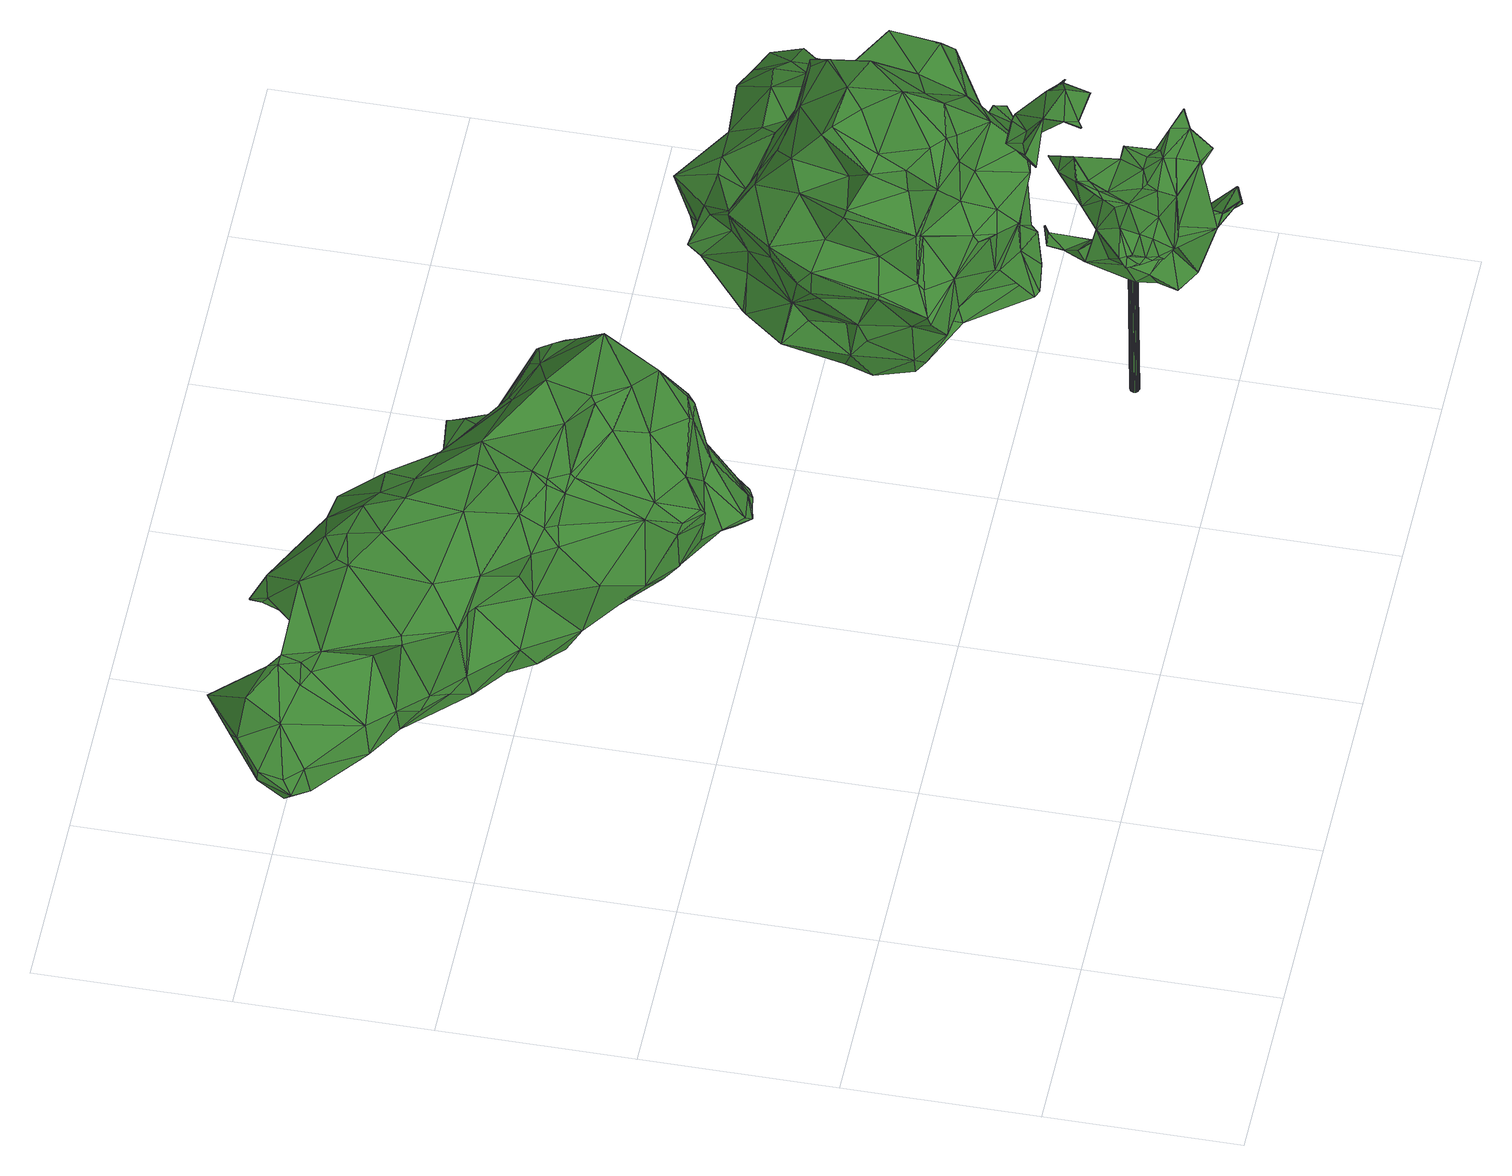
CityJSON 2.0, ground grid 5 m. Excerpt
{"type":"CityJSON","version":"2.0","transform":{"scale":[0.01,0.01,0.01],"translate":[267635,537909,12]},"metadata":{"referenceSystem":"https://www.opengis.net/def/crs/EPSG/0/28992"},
"CityObjects":{
"tree1":{"type":"SolitaryVegetationObject","attributes":{"gtid":467,"crown_width_m":10.01,"crown_median_z":16.3,"crown_r50_m":0.289,"crown_porosity":0.888,"trunk_H_m":3.22,"trunk_DBH_m":0.286,"trunk_radius_m":0.143,"trunk_base_height_m":13.08,"original_gtid":"469"},"geometry":[{"type":"Solid","lod":"3","boundaries":[[[[0,1,2]],[[3,4,5]],[[6,7,8]],[[9,10,11]],[[12,13,14]],[[15,16,17]],[[18,19,20]],[[21,22,23]],[[21,23,24]],[[25,16,26]],[[27,28,29]],[[30,31,32]],[[33,34,12]],[[35,19,36]],[[32,31,37]],[[38,39,14]],[[40,41,42]],[[43,44,45]],[[46,18,20]],[[47,48,49]],[[37,18,46]],[[50,11,10]],[[51,52,53]],[[54,55,56]],[[57,58,59]],[[60,61,52]],[[62,63,64]],[[65,66,45]],[[49,67,68]],[[69,70,9]],[[71,72,73]],[[47,42,48]],[[6,66,65]],[[74,75,76]],[[37,46,32]],[[77,78,55]],[[42,12,40]],[[15,17,79]],[[53,61,80]],[[53,80,81]],[[82,83,57]],[[20,84,85]],[[86,82,87]],[[77,55,88]],[[89,25,90]],[[59,58,91]],[[92,58,57]],[[20,85,46]],[[93,94,71]],[[21,79,95]],[[96,97,98]],[[20,35,84]],[[15,79,21]],[[83,99,57]],[[100,101,102]],[[63,103,104]],[[63,104,64]],[[105,106,81]],[[107,40,34]],[[108,99,41]],[[33,39,109]],[[21,24,15]],[[110,51,63]],[[14,68,38]],[[20,19,35]],[[108,9,111]],[[84,35,75]],[[87,59,91]],[[112,113,88]],[[77,88,113]],[[99,108,92]],[[109,114,115]],[[3,5,26]],[[5,90,26]],[[44,7,116]],[[94,117,21]],[[117,22,21]],[[118,22,119]],[[54,105,120]],[[121,28,81]],[[93,71,122]],[[121,29,28]],[[59,82,57]],[[122,123,124]],[[125,126,113]],[[112,5,4]],[[68,127,47]],[[128,95,129]],[[128,130,95]],[[131,29,121]],[[132,69,133]],[[14,33,12]],[[35,36,75]],[[117,134,135]],[[136,137,60]],[[28,138,88]],[[115,139,140]],[[134,117,93]],[[93,117,94]],[[117,141,22]],[[117,135,141]],[[141,119,22]],[[122,71,73]],[[142,63,51]],[[134,93,143]],[[95,72,94]],[[123,144,143]],[[145,146,147]],[[21,95,94]],[[40,12,34]],[[68,47,49]],[[9,70,10]],[[148,4,3]],[[56,55,78]],[[149,60,62]],[[149,62,145]],[[150,151,152]],[[153,7,6]],[[43,8,44]],[[154,155,156]],[[34,33,115]],[[34,115,157]],[[131,45,44]],[[158,159,157]],[[34,157,159]],[[160,78,139]],[[152,65,136]],[[140,161,157]],[[130,147,73]],[[162,116,102]],[[163,97,164]],[[131,61,137]],[[165,166,158]],[[157,165,158]],[[56,167,168]],[[88,138,112]],[[66,43,45]],[[75,74,155]],[[84,75,155]],[[169,170,30]],[[135,171,141]],[[172,76,173]],[[31,30,170]],[[174,91,58]],[[25,175,16]],[[1,74,76]],[[87,176,177]],[[170,178,179]],[[123,133,144]],[[160,139,114]],[[115,114,139]],[[153,180,116]],[[7,153,116]],[[162,44,116]],[[162,131,44]],[[169,181,38]],[[182,181,169]],[[110,63,62]],[[65,151,6]],[[152,151,65]],[[183,181,182]],[[15,24,16]],[[17,16,175]],[[184,38,181]],[[184,181,183]],[[100,116,180]],[[75,185,76]],[[38,170,169]],[[93,122,124]],[[93,124,143]],[[143,124,123]],[[54,168,186]],[[56,168,54]],[[5,112,90]],[[73,146,122]],[[132,70,69]],[[83,97,49]],[[134,143,144]],[[133,134,144]],[[166,187,171]],[[119,171,187]],[[50,10,188]],[[186,105,54]],[[186,189,105]],[[190,96,86]],[[86,96,98]],[[38,191,39]],[[160,114,192]],[[160,192,56]],[[10,70,188]],[[193,192,109]],[[126,140,78]],[[126,78,77]],[[1,76,172]],[[47,127,13]],[[74,183,155]],[[139,78,140]],[[18,37,194]],[[185,75,36]],[[195,147,130]],[[119,187,118]],[[196,193,191]],[[155,154,84]],[[49,97,163]],[[107,159,197]],[[92,57,99]],[[198,19,199]],[[135,200,197]],[[58,92,111]],[[11,111,9]],[[83,49,48]],[[83,48,99]],[[9,201,200]],[[197,200,201]],[[166,171,158]],[[186,177,189]],[[146,73,147]],[[87,91,176]],[[172,173,202]],[[172,202,1]],[[82,59,87]],[[0,193,196]],[[203,176,91]],[[203,91,174]],[[167,186,168]],[[121,80,131]],[[81,80,121]],[[56,78,160]],[[99,48,41]],[[42,41,48]],[[64,104,50]],[[9,108,201]],[[204,88,55]],[[161,126,125]],[[161,140,126]],[[167,56,192]],[[173,185,205]],[[14,127,68]],[[191,38,184]],[[4,113,112]],[[113,4,148]],[[162,27,131]],[[77,113,126]],[[131,80,61]],[[28,27,89]],[[138,28,89]],[[145,123,146]],[[123,122,146]],[[109,191,193]],[[167,1,206]],[[47,13,42]],[[1,202,206]],[[206,202,207]],[[84,154,85]],[[14,13,127]],[[19,185,36]],[[133,69,208]],[[162,101,27]],[[209,161,125]],[[198,205,185]],[[39,191,109]],[[18,199,19]],[[194,199,18]],[[152,210,150]],[[190,198,211]],[[83,98,97]],[[109,115,33]],[[204,55,120]],[[49,163,67]],[[212,67,163]],[[81,120,105]],[[37,31,194]],[[192,114,109]],[[89,27,25]],[[213,25,27]],[[150,17,175]],[[150,175,100]],[[140,157,115]],[[131,137,45]],[[76,185,173]],[[89,90,138]],[[214,209,113]],[[209,125,113]],[[179,31,170]],[[74,196,183]],[[1,196,74]],[[0,196,1]],[[100,175,213]],[[100,213,101]],[[25,213,175]],[[51,62,52]],[[60,52,62]],[[53,52,61]],[[176,215,189]],[[81,106,53]],[[116,100,102]],[[119,141,171]],[[158,171,197]],[[197,171,135]],[[202,190,86]],[[207,202,86]],[[202,173,190]],[[14,39,33]],[[179,198,199]],[[179,199,194]],[[196,184,183]],[[191,184,196]],[[67,211,68]],[[190,67,212]],[[211,67,190]],[[190,205,198]],[[174,215,176]],[[174,142,215]],[[195,210,147]],[[195,130,210]],[[212,96,190]],[[164,96,212]],[[190,173,205]],[[212,163,164]],[[108,111,92]],[[82,98,83]],[[82,86,98]],[[41,216,108]],[[46,85,156]],[[142,174,103]],[[174,111,103]],[[58,111,174]],[[198,185,19]],[[103,111,11]],[[133,123,132]],[[132,123,145]],[[130,72,95]],[[3,26,148]],[[213,27,101]],[[65,45,137]],[[62,188,132]],[[64,188,62]],[[120,55,54]],[[207,86,87]],[[145,62,132]],[[103,63,142]],[[157,161,165]],[[161,209,165]],[[165,209,166]],[[96,164,97]],[[206,207,87]],[[68,170,38]],[[118,23,22]],[[188,70,132]],[[118,148,23]],[[27,29,131]],[[138,90,112]],[[128,129,150]],[[50,188,64]],[[118,187,214]],[[23,26,24]],[[208,9,200]],[[208,69,9]],[[133,208,134]],[[200,134,208]],[[200,135,134]],[[81,28,204]],[[81,204,120]],[[204,28,88]],[[46,156,32]],[[154,156,85]],[[214,113,148]],[[23,148,26]],[[136,210,152]],[[25,26,90]],[[170,211,178]],[[189,215,142]],[[16,24,26]],[[61,60,137]],[[148,118,214]],[[214,187,209]],[[166,209,187]],[[17,150,129]],[[95,79,129]],[[79,17,129]],[[193,2,192]],[[0,2,193]],[[167,2,1]],[[65,137,136]],[[50,104,11]],[[103,11,104]],[[162,102,101]],[[40,216,41]],[[142,106,189]],[[189,106,105]],[[51,106,142]],[[51,53,106]],[[66,8,43]],[[6,8,66]],[[197,201,216]],[[108,216,201]],[[189,177,176]],[[210,136,147]],[[107,34,159]],[[87,177,206]],[[167,177,186]],[[206,177,167]],[[44,8,7]],[[203,174,176]],[[216,107,197]],[[216,40,107]],[[145,147,149]],[[197,159,158]],[[149,147,60]],[[136,60,147]],[[194,31,179]],[[71,94,72]],[[211,170,68]],[[30,182,169]],[[183,156,155]],[[182,156,183]],[[30,156,182]],[[32,156,30]],[[110,62,51]],[[151,180,6]],[[153,6,180]],[[100,180,150]],[[150,180,151]],[[179,178,198]],[[198,178,211]],[[130,73,72]],[[210,130,128]],[[192,2,167]],[[128,150,210]],[[12,42,13]],[[217,218,219]],[[217,219,220]],[[220,219,221]],[[220,221,222]],[[219,218,223]],[[219,223,221]],[[221,223,224]],[[221,224,222]],[[223,218,225]],[[223,225,224]],[[224,225,226]],[[224,226,222]],[[225,218,227]],[[225,227,226]],[[226,227,228]],[[226,228,222]],[[227,218,229]],[[227,229,228]],[[228,229,230]],[[228,230,222]],[[229,218,231]],[[229,231,230]],[[230,231,232]],[[230,232,222]],[[231,218,233]],[[231,233,232]],[[232,233,234]],[[232,234,222]],[[233,218,235]],[[233,235,234]],[[234,235,236]],[[234,236,222]],[[235,218,237]],[[235,237,236]],[[236,237,238]],[[236,238,222]],[[237,218,239]],[[237,239,238]],[[238,239,240]],[[238,240,222]],[[239,218,241]],[[239,241,240]],[[240,241,242]],[[240,242,222]],[[241,218,243]],[[241,243,242]],[[242,243,244]],[[242,244,222]],[[243,218,245]],[[243,245,244]],[[244,245,246]],[[244,246,222]],[[245,218,247]],[[245,247,246]],[[246,247,248]],[[246,248,222]],[[247,218,249]],[[247,249,248]],[[248,249,250]],[[248,250,222]],[[249,218,251]],[[249,251,250]],[[250,251,252]],[[250,252,222]],[[251,218,253]],[[251,253,252]],[[252,253,254]],[[252,254,222]],[[253,218,255]],[[253,255,254]],[[254,255,256]],[[254,256,222]],[[255,218,257]],[[255,257,256]],[[256,257,258]],[[256,258,222]],[[257,218,259]],[[257,259,258]],[[258,259,260]],[[258,260,222]],[[259,218,261]],[[259,261,260]],[[260,261,262]],[[260,262,222]],[[261,218,263]],[[261,263,262]],[[262,263,264]],[[262,264,222]],[[263,218,265]],[[263,265,264]],[[264,265,266]],[[264,266,222]],[[265,218,217]],[[265,217,266]],[[266,217,220]],[[266,220,222]]]]}]},
"tree2":{"type":"SolitaryVegetationObject","attributes":{"gtid":429,"crown_width_m":5.14,"crown_median_z":19.7,"crown_r50_m":0.262,"crown_porosity":0.939,"trunk_H_m":6.9,"trunk_DBH_m":0.234,"trunk_radius_m":0.117,"trunk_base_height_m":12.8,"original_gtid":"430"},"geometry":[{"type":"Solid","lod":"3","boundaries":[[[[267,268,269]],[[270,271,272]],[[273,271,270]],[[274,275,276]],[[277,278,279]],[[280,281,282]],[[283,284,285]],[[286,287,288]],[[277,289,290]],[[291,292,293]],[[294,295,296]],[[297,289,277]],[[283,298,299]],[[300,301,302]],[[303,284,304]],[[305,306,297]],[[307,308,309]],[[310,311,312]],[[310,313,311]],[[310,314,313]],[[315,316,317]],[[275,318,276]],[[319,268,320]],[[321,322,323]],[[324,299,309]],[[325,326,327]],[[327,326,328]],[[329,330,324]],[[331,332,333]],[[307,309,299]],[[307,299,298]],[[329,334,330]],[[335,292,310]],[[267,269,336]],[[269,268,337]],[[267,338,268]],[[305,297,339]],[[311,313,340]],[[341,272,271]],[[326,273,342]],[[284,343,344]],[[282,319,320]],[[345,346,347]],[[348,345,347]],[[337,349,269]],[[335,310,312]],[[350,303,351]],[[352,353,350]],[[354,355,332]],[[313,293,356]],[[328,326,342]],[[342,273,328]],[[357,358,359]],[[360,361,362]],[[276,318,363]],[[364,365,366]],[[333,358,367]],[[295,368,369]],[[346,299,324]],[[340,312,311]],[[355,370,332]],[[371,304,284]],[[297,279,339]],[[277,279,297]],[[372,360,373]],[[374,375,376]],[[377,376,375]],[[306,305,378]],[[379,352,294]],[[316,380,317]],[[358,381,363]],[[283,274,298]],[[284,303,343]],[[324,309,329]],[[283,382,371]],[[270,382,283]],[[383,384,385]],[[386,296,387]],[[314,293,313]],[[371,354,332]],[[316,388,389]],[[276,298,274]],[[346,390,299]],[[303,350,353]],[[285,284,315]],[[391,392,321]],[[393,394,395]],[[267,396,338]],[[339,397,305]],[[398,397,339]],[[335,356,399]],[[400,278,277]],[[306,401,402]],[[372,373,389]],[[403,404,405]],[[406,396,336]],[[297,407,289]],[[306,407,297]],[[321,392,408]],[[321,408,395]],[[409,301,365]],[[323,391,321]],[[269,349,410]],[[338,396,406]],[[293,292,399]],[[278,403,411]],[[303,379,316]],[[353,379,303]],[[318,275,383]],[[318,383,302]],[[286,288,404]],[[289,407,290]],[[382,354,371]],[[412,393,408]],[[395,408,393]],[[282,281,319]],[[379,413,316]],[[388,316,413]],[[268,319,337]],[[293,314,291]],[[306,378,401]],[[414,415,416]],[[377,417,376]],[[403,376,417]],[[392,391,418]],[[278,411,279]],[[339,279,411]],[[341,370,272]],[[287,419,420]],[[381,357,282]],[[381,282,320]],[[295,369,421]],[[295,421,296]],[[304,371,368]],[[405,404,288]],[[420,288,287]],[[288,398,405]],[[288,420,398]],[[334,308,422]],[[291,310,292]],[[283,423,274]],[[424,425,400]],[[373,380,389]],[[426,427,336]],[[371,284,283]],[[367,394,422]],[[393,359,428]],[[348,359,429]],[[348,429,345]],[[276,331,298]],[[329,309,334]],[[413,430,388]],[[290,400,277]],[[290,424,400]],[[267,336,396]],[[409,302,301]],[[315,317,362]],[[273,431,432]],[[416,369,371]],[[332,416,371]],[[381,358,357]],[[393,428,394]],[[422,394,428]],[[422,428,334]],[[334,309,308]],[[314,310,291]],[[283,328,270]],[[433,410,349]],[[414,416,332]],[[428,359,348]],[[296,430,294]],[[412,418,434]],[[412,434,435]],[[427,387,415]],[[432,431,436]],[[399,292,335]],[[323,418,391]],[[395,394,322]],[[379,353,352]],[[376,437,374]],[[425,374,437]],[[296,386,430]],[[386,388,430]],[[295,304,368]],[[368,371,369]],[[355,272,370]],[[381,438,363]],[[361,383,439]],[[316,315,343]],[[316,343,303]],[[362,274,315]],[[294,430,379]],[[385,384,440]],[[441,378,442]],[[416,415,296]],[[345,429,341]],[[441,442,377]],[[308,367,422]],[[393,412,359]],[[414,438,381]],[[363,438,443]],[[275,439,383]],[[414,443,438]],[[316,389,380]],[[386,426,389]],[[300,385,444]],[[365,301,366]],[[433,281,360]],[[372,433,360]],[[360,281,280]],[[349,281,433]],[[349,337,281]],[[270,272,382]],[[426,386,427]],[[427,386,387]],[[364,366,282]],[[364,282,394]],[[363,443,331]],[[361,439,362]],[[426,445,372]],[[268,338,406]],[[370,446,332]],[[425,424,407]],[[425,407,374]],[[378,441,401]],[[290,407,424]],[[374,407,306]],[[374,306,402]],[[398,420,397]],[[397,420,419]],[[397,419,305]],[[400,376,278]],[[403,278,376]],[[445,336,410]],[[364,394,367]],[[441,377,375]],[[357,359,412]],[[302,383,385]],[[302,385,300]],[[382,355,354]],[[357,412,435]],[[441,375,401]],[[321,395,322]],[[337,447,281]],[[319,281,447]],[[319,447,337]],[[283,285,423]],[[315,423,285]],[[315,274,423]],[[305,448,378]],[[381,449,450]],[[320,449,381]],[[406,451,268]],[[451,406,336]],[[336,427,451]],[[450,449,427]],[[268,451,320]],[[418,412,408]],[[312,340,356]],[[312,356,335]],[[417,442,378]],[[323,434,418]],[[428,348,334]],[[315,344,343]],[[330,347,324]],[[346,324,347]],[[333,367,308]],[[348,347,334]],[[334,347,330]],[[359,446,429]],[[341,429,446]],[[333,298,331]],[[370,341,446]],[[325,327,390]],[[452,325,390]],[[452,390,346]],[[452,346,325]],[[298,333,307]],[[308,307,333]],[[296,415,387]],[[331,443,332]],[[332,443,414]],[[302,409,318]],[[445,410,372]],[[318,409,363]],[[350,351,352]],[[294,352,351]],[[294,351,295]],[[313,356,340]],[[332,446,333]],[[270,328,273]],[[436,345,432]],[[341,432,345]],[[382,272,355]],[[271,273,432]],[[271,432,341]],[[453,431,273]],[[282,366,444]],[[436,431,453]],[[414,450,415]],[[427,415,450]],[[446,358,333]],[[446,359,358]],[[399,356,293]],[[386,389,388]],[[367,358,363]],[[331,276,363]],[[373,317,380]],[[377,442,417]],[[363,409,367]],[[381,450,414]],[[372,410,433]],[[389,426,372]],[[413,379,430]],[[448,419,287]],[[448,305,419]],[[434,323,322]],[[434,322,435]],[[394,435,322]],[[418,408,392]],[[402,375,374]],[[401,375,402]],[[280,440,360]],[[282,444,440]],[[282,440,280]],[[269,410,336]],[[315,284,344]],[[365,364,367]],[[367,409,365]],[[360,440,361]],[[385,440,444]],[[444,366,300]],[[300,366,301]],[[398,411,405]],[[405,411,403]],[[339,411,398]],[[378,448,417]],[[448,403,417]],[[304,351,303]],[[295,351,304]],[[445,426,336]],[[286,454,287]],[[404,454,286]],[[427,449,451]],[[451,449,320]],[[287,454,448]],[[448,454,403]],[[403,454,404]],[[437,376,455]],[[437,455,425]],[[400,425,455]],[[400,455,376]],[[296,421,416]],[[416,421,369]],[[299,390,283]],[[327,328,390]],[[328,283,390]],[[373,360,317]],[[317,360,362]],[[440,384,361]],[[361,384,383]],[[436,453,345]],[[346,453,325]],[[345,453,346]],[[357,435,456]],[[357,456,282]],[[435,394,456]],[[453,273,326]],[[326,325,453]],[[282,456,394]],[[274,439,275]],[[362,439,274]],[[457,458,459]],[[457,459,460]],[[460,459,461]],[[460,461,462]],[[459,458,463]],[[459,463,461]],[[461,463,464]],[[461,464,462]],[[463,458,465]],[[463,465,464]],[[464,465,466]],[[464,466,462]],[[465,458,467]],[[465,467,466]],[[466,467,468]],[[466,468,462]],[[467,458,469]],[[467,469,468]],[[468,469,470]],[[468,470,462]],[[469,458,471]],[[469,471,470]],[[470,471,472]],[[470,472,462]],[[471,458,473]],[[471,473,472]],[[472,473,474]],[[472,474,462]],[[473,458,475]],[[473,475,474]],[[474,475,476]],[[474,476,462]],[[475,458,477]],[[475,477,476]],[[476,477,478]],[[476,478,462]],[[477,458,479]],[[477,479,478]],[[478,479,480]],[[478,480,462]],[[479,458,481]],[[479,481,480]],[[480,481,482]],[[480,482,462]],[[481,458,483]],[[481,483,482]],[[482,483,484]],[[482,484,462]],[[483,458,485]],[[483,485,484]],[[484,485,486]],[[484,486,462]],[[485,458,487]],[[485,487,486]],[[486,487,488]],[[486,488,462]],[[487,458,489]],[[487,489,488]],[[488,489,490]],[[488,490,462]],[[489,458,491]],[[489,491,490]],[[490,491,492]],[[490,492,462]],[[491,458,493]],[[491,493,492]],[[492,493,494]],[[492,494,462]],[[493,458,495]],[[493,495,494]],[[494,495,496]],[[494,496,462]],[[495,458,497]],[[495,497,496]],[[496,497,498]],[[496,498,462]],[[497,458,499]],[[497,499,498]],[[498,499,500]],[[498,500,462]],[[499,458,501]],[[499,501,500]],[[500,501,502]],[[500,502,462]],[[501,458,503]],[[501,503,502]],[[502,503,504]],[[502,504,462]],[[503,458,505]],[[503,505,504]],[[504,505,506]],[[504,506,462]],[[505,458,457]],[[505,457,506]],[[506,457,460]],[[506,460,462]]]]}]},
"tree3":{"type":"SolitaryVegetationObject","attributes":{"gtid":426,"crown_width_m":8.15,"crown_median_z":16.95,"crown_r50_m":0.29,"crown_porosity":0.899,"trunk_H_m":3.95,"trunk_DBH_m":0.263,"trunk_radius_m":0.132,"trunk_base_height_m":13,"original_gtid":"427"},"geometry":[{"type":"Solid","lod":"3","boundaries":[[[[507,508,509]],[[510,511,512]],[[513,514,515]],[[516,517,518]],[[516,518,519]],[[520,521,522]],[[523,524,525]],[[526,527,528]],[[529,530,531]],[[532,530,529]],[[533,534,535]],[[536,537,538]],[[539,540,541]],[[507,509,542]],[[543,544,545]],[[543,546,544]],[[519,518,547]],[[548,517,549]],[[550,551,552]],[[553,554,527]],[[555,556,557]],[[558,559,560]],[[553,561,562]],[[563,564,535]],[[565,566,567]],[[568,569,570]],[[571,572,573]],[[574,575,576]],[[546,575,574]],[[574,576,577]],[[578,557,556]],[[543,545,575]],[[546,543,575]],[[579,580,581]],[[579,581,528]],[[573,525,571]],[[582,534,533]],[[583,584,585]],[[514,586,515]],[[568,570,577]],[[587,588,552]],[[550,589,551]],[[590,591,592]],[[529,569,593]],[[531,530,594]],[[525,595,523]],[[556,555,596]],[[597,509,598]],[[599,509,597]],[[570,569,529]],[[600,601,602]],[[603,604,605]],[[606,607,608]],[[609,610,611]],[[609,611,612]],[[510,613,511]],[[510,519,613]],[[613,519,547]],[[614,615,616]],[[513,617,618]],[[619,571,620]],[[601,621,622]],[[553,623,624]],[[589,625,551]],[[621,516,622]],[[626,627,517]],[[628,629,585]],[[628,619,629]],[[630,631,632]],[[515,530,513]],[[613,540,567]],[[546,633,634]],[[575,635,576]],[[565,567,539]],[[608,542,606]],[[564,636,637]],[[638,639,596]],[[608,640,542]],[[620,611,610]],[[641,642,630]],[[515,643,530]],[[640,644,533]],[[592,645,537]],[[646,584,583]],[[563,645,592]],[[647,648,578]],[[649,650,651]],[[535,534,563]],[[645,563,534]],[[652,577,570]],[[643,594,530]],[[512,653,510]],[[519,510,622]],[[579,654,580]],[[537,590,592]],[[655,584,656]],[[553,527,526]],[[657,638,658]],[[657,658,612]],[[651,598,649]],[[599,597,659]],[[651,595,598]],[[660,661,662]],[[546,663,633]],[[574,663,546]],[[597,598,572]],[[573,572,598]],[[649,598,509]],[[635,569,568]],[[564,563,636]],[[550,626,589]],[[635,568,576]],[[596,664,665]],[[666,665,664]],[[567,540,539]],[[577,576,568]],[[625,558,632]],[[555,664,596]],[[511,667,512]],[[582,607,668]],[[602,601,653]],[[669,670,671]],[[668,671,670]],[[672,665,666]],[[673,605,674]],[[660,515,675]],[[635,593,569]],[[660,643,515]],[[676,643,660]],[[613,567,566]],[[676,594,643]],[[570,677,652]],[[622,510,653]],[[622,653,601]],[[515,678,675]],[[679,671,680]],[[514,616,681]],[[563,592,682]],[[547,518,627]],[[641,632,560]],[[626,517,589]],[[683,657,684]],[[619,685,629]],[[686,687,688]],[[686,688,521]],[[689,690,691]],[[649,509,508]],[[527,554,579]],[[692,693,614]],[[694,542,695]],[[694,695,599]],[[683,684,620]],[[688,696,521]],[[697,557,698]],[[676,662,594]],[[677,591,590]],[[699,591,677]],[[532,513,530]],[[681,616,615]],[[525,573,595]],[[700,679,604]],[[563,682,636]],[[666,664,697]],[[630,701,631]],[[625,702,558]],[[584,700,628]],[[703,704,705]],[[590,537,536]],[[604,680,605]],[[687,706,707]],[[687,707,617]],[[688,687,617]],[[708,709,528]],[[710,539,541]],[[711,528,712]],[[646,583,713]],[[714,623,544]],[[577,656,715]],[[536,538,716]],[[574,577,715]],[[717,718,719]],[[693,692,720]],[[693,720,552]],[[513,618,514]],[[616,514,618]],[[690,721,681]],[[652,716,722]],[[713,574,715]],[[590,536,716]],[[681,721,678]],[[675,678,721]],[[614,616,723]],[[724,516,621]],[[723,616,707]],[[723,707,725]],[[545,562,705]],[[545,705,575]],[[620,571,683]],[[515,726,678]],[[555,697,664]],[[711,706,708]],[[700,604,628]],[[686,727,687]],[[709,727,686]],[[728,607,729]],[[728,729,659]],[[730,566,565]],[[511,566,667]],[[690,689,721]],[[535,731,533]],[[560,719,650]],[[559,719,560]],[[675,661,660]],[[555,557,697]],[[520,561,526]],[[642,641,732]],[[607,582,608]],[[733,731,535]],[[734,639,638]],[[600,602,639]],[[735,639,602]],[[575,705,704]],[[654,647,580]],[[549,517,724]],[[544,623,545]],[[640,736,542]],[[584,628,585]],[[711,708,528]],[[615,690,681]],[[691,690,615]],[[539,737,738]],[[507,542,736]],[[520,526,709]],[[533,644,582]],[[596,639,556]],[[739,740,531]],[[735,556,639]],[[715,656,713]],[[652,677,716]],[[590,716,677]],[[625,632,631]],[[630,632,641]],[[705,562,561]],[[706,725,707]],[[624,623,714]],[[570,741,677]],[[734,742,524]],[[713,583,633]],[[560,732,641]],[[634,633,583]],[[667,730,512]],[[738,712,565]],[[617,707,616]],[[617,616,618]],[[743,691,552]],[[692,744,710]],[[674,728,659]],[[596,665,638]],[[619,673,571]],[[572,571,673]],[[635,575,745]],[[575,704,745]],[[674,680,728]],[[735,746,747]],[[602,746,735]],[[733,748,631]],[[528,527,579]],[[564,637,535]],[[647,578,749]],[[542,694,606]],[[541,540,627]],[[547,627,540]],[[577,652,656]],[[646,713,584]],[[706,711,725]],[[694,729,606]],[[582,644,608]],[[669,679,750]],[[750,716,669]],[[710,737,539]],[[666,698,672]],[[697,698,666]],[[720,550,552]],[[517,627,518]],[[733,631,731]],[[748,587,631]],[[733,587,748]],[[593,522,521]],[[642,732,507]],[[650,732,560]],[[640,701,736]],[[705,561,520]],[[526,561,553]],[[593,751,529]],[[706,727,708]],[[625,548,702]],[[523,718,752]],[[650,508,732]],[[681,678,753]],[[730,667,566]],[[689,636,721]],[[732,508,507]],[[701,533,731]],[[689,743,636]],[[560,632,558]],[[713,656,584]],[[720,541,626]],[[550,720,626]],[[720,710,541]],[[720,692,710]],[[627,626,541]],[[650,595,651]],[[598,595,573]],[[640,533,701]],[[659,694,599]],[[639,734,752]],[[639,752,600]],[[701,731,631]],[[611,620,684]],[[611,684,612]],[[523,752,734]],[[523,734,524]],[[636,661,675]],[[682,662,661]],[[682,661,636]],[[600,718,559]],[[517,516,724]],[[610,685,620]],[[620,685,619]],[[601,600,621]],[[559,621,600]],[[700,655,679]],[[604,679,680]],[[750,655,716]],[[716,655,722]],[[722,656,652]],[[655,656,722]],[[700,584,655]],[[679,655,750]],[[687,727,706]],[[708,727,709]],[[521,709,686]],[[520,709,521]],[[600,752,718]],[[674,754,673]],[[648,647,654]],[[579,648,654]],[[640,608,644]],[[513,532,696]],[[743,637,636]],[[538,537,670]],[[614,744,692]],[[723,744,614]],[[738,711,712]],[[737,725,738]],[[738,725,711]],[[645,670,537]],[[717,559,718]],[[589,548,625]],[[517,548,589]],[[719,718,755]],[[755,718,523]],[[660,662,676]],[[511,613,566]],[[736,642,507]],[[532,751,696]],[[593,745,522]],[[578,556,749]],[[529,531,740]],[[529,740,756]],[[525,683,571]],[[524,742,683]],[[657,683,742]],[[757,562,623]],[[757,623,553]],[[630,642,701]],[[736,701,642]],[[657,612,684]],[[730,747,746]],[[758,665,672]],[[649,508,650]],[[672,624,758]],[[673,619,603]],[[634,610,759]],[[544,634,759]],[[544,546,634]],[[629,685,634]],[[610,634,685]],[[681,586,514]],[[509,695,542]],[[609,759,610]],[[714,544,759]],[[714,759,609]],[[535,637,733]],[[668,645,534]],[[668,534,582]],[[675,721,636]],[[529,741,570]],[[756,741,529]],[[617,513,696]],[[617,696,688]],[[631,587,625]],[[737,710,744]],[[586,681,753]],[[551,625,587]],[[551,587,552]],[[733,588,587]],[[637,588,733]],[[552,588,743]],[[680,607,728]],[[730,746,512]],[[694,659,729]],[[524,683,525]],[[760,705,520]],[[565,712,581]],[[528,581,712]],[[638,742,734]],[[657,742,638]],[[724,559,549]],[[717,719,559]],[[699,677,756]],[[724,621,559]],[[552,691,693]],[[693,691,615]],[[693,615,614]],[[743,689,691]],[[549,559,702]],[[558,702,559]],[[548,549,702]],[[607,671,668]],[[665,658,638]],[[669,671,679]],[[528,709,526]],[[648,579,554]],[[539,738,565]],[[624,554,553]],[[648,554,624]],[[698,648,624]],[[698,624,672]],[[673,603,605]],[[603,628,604]],[[635,745,593]],[[603,619,628]],[[520,522,704]],[[703,520,704]],[[747,761,735]],[[580,762,581]],[[581,762,565]],[[565,762,730]],[[606,729,607]],[[580,761,763]],[[747,763,761]],[[682,592,591]],[[682,591,662]],[[662,591,531]],[[662,531,594]],[[674,605,680]],[[595,764,523]],[[713,633,765]],[[713,765,574]],[[574,765,663]],[[633,663,765]],[[583,585,634]],[[634,585,629]],[[761,580,749]],[[580,647,749]],[[757,553,562]],[[545,623,562]],[[704,522,745]],[[760,520,703]],[[760,703,705]],[[680,671,607]],[[509,599,695]],[[758,766,665]],[[557,578,698]],[[648,698,578]],[[755,523,764]],[[755,764,719]],[[696,751,521]],[[756,739,699]],[[591,699,739]],[[591,739,531]],[[572,754,597]],[[659,597,754]],[[659,754,674]],[[572,673,754]],[[613,547,540]],[[739,756,740]],[[678,726,753]],[[716,670,669]],[[716,538,670]],[[668,670,645]],[[653,512,746]],[[653,746,602]],[[762,580,763]],[[762,763,730]],[[730,763,747]],[[677,741,756]],[[586,753,726]],[[515,586,726]],[[735,749,556]],[[761,749,735]],[[766,609,767]],[[612,767,609]],[[758,624,766]],[[624,714,766]],[[766,714,609]],[[766,767,665]],[[665,767,658]],[[612,658,767]],[[719,764,650]],[[595,650,764]],[[622,516,519]],[[725,744,723]],[[737,744,725]],[[521,751,593]],[[529,751,532]],[[637,743,588]],[[768,769,770]],[[768,770,771]],[[771,770,772]],[[771,772,773]],[[770,769,774]],[[770,774,772]],[[772,774,775]],[[772,775,773]],[[774,769,776]],[[774,776,775]],[[775,776,777]],[[775,777,773]],[[776,769,778]],[[776,778,777]],[[777,778,779]],[[777,779,773]],[[778,769,780]],[[778,780,779]],[[779,780,781]],[[779,781,773]],[[780,769,782]],[[780,782,781]],[[781,782,783]],[[781,783,773]],[[782,769,784]],[[782,784,783]],[[783,784,785]],[[783,785,773]],[[784,769,786]],[[784,786,785]],[[785,786,787]],[[785,787,773]],[[786,769,788]],[[786,788,787]],[[787,788,789]],[[787,789,773]],[[788,769,790]],[[788,790,789]],[[789,790,791]],[[789,791,773]],[[790,769,792]],[[790,792,791]],[[791,792,793]],[[791,793,773]],[[792,769,794]],[[792,794,793]],[[793,794,795]],[[793,795,773]],[[794,769,796]],[[794,796,795]],[[795,796,797]],[[795,797,773]],[[796,769,798]],[[796,798,797]],[[797,798,799]],[[797,799,773]],[[798,769,800]],[[798,800,799]],[[799,800,801]],[[799,801,773]],[[800,769,802]],[[800,802,801]],[[801,802,803]],[[801,803,773]],[[802,769,804]],[[802,804,803]],[[803,804,805]],[[803,805,773]],[[804,769,806]],[[804,806,805]],[[805,806,807]],[[805,807,773]],[[806,769,808]],[[806,808,807]],[[807,808,809]],[[807,809,773]],[[808,769,810]],[[808,810,809]],[[809,810,811]],[[809,811,773]],[[810,769,812]],[[810,812,811]],[[811,812,813]],[[811,813,773]],[[812,769,814]],[[812,814,813]],[[813,814,815]],[[813,815,773]],[[814,769,816]],[[814,816,815]],[[815,816,817]],[[815,817,773]],[[816,769,768]],[[816,768,817]],[[817,768,771]],[[817,771,773]]]]}]}
},
"vertices":[
[377,1708,256],[353,1754,206],[437,1646,266],[910,1119,531],[865,1155,523],[919,1109,513],[1311,1104,223],[1288,1074,216],[1310,1104,220],[967,1766,549],[1162,1796,447],[980,1774,453],[572,1841,656],[577,1927,630],[492,1908,609],[1218,1211,594],[1170,1188,567],[1232,1197,556],[172,2137,298],[188,2099,222],[80,2053,250],[1221,1283,668],[1062,1319,771],[1041,1271,636],[1152,1195,590],[1126,1154,402],[990,1171,554],[1057,1095,312],[875,1205,307],[1044,1285,290],[234,2031,504],[235,2057,491],[154,2095,456],[483,1698,596],[666,1658,671],[76,1985,203],[179,2000,212],[236,2206,357],[312,1940,486],[378,1755,510],[668,1802,687],[704,1871,654],[650,1902,658],[1305,1172,205],[1257,1131,199],[1279,1208,195],[129,2111,336],[580,1982,608],[682,1998,561],[540,2119,481],[1161,1797,443],[1044,1534,341],[1090,1475,297],[1012,1408,224],[617,1466,222],[726,1376,242],[580,1501,302],[769,1974,460],[812,1928,446],[726,1929,380],[1203,1461,338],[1143,1396,221],[1185,1669,347],[1019,1714,355],[1170,1790,436],[1341,1212,221],[1340,1203,211],[491,2107,456],[476,2026,545],[1101,1694,505],[1156,1749,469],[1314,1432,613],[1305,1377,570],[1316,1412,582],[250,1809,215],[120,1928,195],[252,1811,212],[730,1333,407],[667,1485,404],[1230,1213,589],[989,1378,211],[882,1399,198],[681,1955,378],[672,2025,475],[65,1966,227],[81,2052,278],[562,1929,371],[639,1850,303],[796,1232,358],[959,1129,370],[926,1113,471],[725,1896,372],[817,1935,459],[1301,1498,653],[1236,1313,670],[1245,1251,589],[515,2115,427],[534,2115,450],[604,2029,448],[775,1990,543],[1208,1061,288],[1117,1031,301],[1175,1044,273],[972,1740,357],[1015,1726,366],[740,1510,199],[903,1467,255],[811,1652,689],[824,1880,599],[441,1628,489],[1041,1659,390],[935,1781,430],[851,1166,493],[851,1245,532],[505,1615,488],[557,1595,569],[1263,1059,220],[1183,1411,811],[980,1350,693],[1006,1398,752],[710,1414,186],[950,1364,212],[1316,1534,610],[1307,1602,588],[1308,1530,635],[770,1444,556],[729,1434,525],[511,1940,605],[1263,1289,528],[1252,1235,539],[1303,1364,543],[1119,1211,174],[1191,1685,464],[1227,1604,621],[1191,1571,665],[1036,1525,778],[1331,1324,315],[1224,1315,249],[882,1166,351],[663,1520,471],[667,1490,552],[1018,1410,762],[889,1651,240],[1286,1557,640],[1280,1590,623],[1283,1552,478],[1290,1543,489],[1277,1403,399],[879,1227,569],[1240,1511,441],[1266,1198,418],[1321,1201,333],[1325,1223,345],[1288,1072,219],[82,1989,261],[113,1943,276],[157,2011,377],[691,1525,663],[806,1515,697],[788,1593,693],[591,1614,418],[720,1469,595],[1129,1077,254],[512,2157,420],[510,2154,418],[780,1475,682],[793,1475,690],[492,1601,216],[571,1534,223],[256,1978,498],[265,2029,505],[975,1468,698],[311,1809,214],[362,1918,239],[879,1780,402],[1175,1145,426],[715,1767,222],[654,1712,233],[284,1963,440],[225,2021,388],[1290,1103,252],[282,1959,441],[237,1977,438],[258,1821,303],[380,1826,425],[197,1976,219],[587,1548,213],[855,1430,654],[1172,1789,439],[746,1548,214],[481,1954,374],[369,1752,488],[472,1612,298],[398,1688,291],[238,2203,354],[1275,1344,450],[323,1756,300],[871,1653,705],[290,1972,291],[200,2124,309],[1062,1615,661],[904,1766,606],[432,1816,234],[700,1823,384],[753,1373,239],[330,1941,271],[494,1726,221],[488,1775,274],[1083,1627,644],[810,1434,630],[1312,1302,385],[337,1939,447],[492,2119,436],[1102,1046,318],[859,1419,637],[822,1656,273],[784,1801,634],[789,1595,107],[775,1595,108],[789,1599,107],[805,1606,429],[804,1610,429],[791,1606,430],[787,1603,107],[803,1614,429],[785,1605,107],[801,1616,429],[782,1608,107],[798,1619,429],[778,1609,107],[794,1620,429],[774,1609,107],[790,1620,429],[771,1609,108],[787,1620,429],[767,1607,108],[783,1618,430],[765,1605,108],[780,1616,430],[762,1602,108],[778,1613,430],[761,1598,108],[777,1609,430],[761,1595,109],[777,1606,430],[761,1591,109],[777,1602,431],[763,1588,109],[779,1598,431],[765,1585,109],[781,1596,431],[768,1582,109],[784,1593,430],[772,1581,109],[788,1592,430],[776,1581,108],[791,1592,430],[779,1581,108],[795,1592,430],[783,1583,108],[798,1594,430],[785,1585,108],[801,1596,430],[788,1588,108],[803,1599,429],[789,1592,107],[805,1603,429],
[1875,417,919],[1849,419,892],[1853,380,944],[2018,47,645],[2032,81,626],[2019,138,669],[2111,28,647],[1796,122,734],[1755,152,744],[1767,141,725],[2151,510,832],[2121,529,820],[2121,530,822],[1788,268,860],[1800,299,868],[1800,316,760],[1981,52,629],[2001,98,833],[1872,126,735],[1952,495,784],[1962,524,810],[2008,570,792],[2185,476,846],[2203,472,838],[2209,648,705],[2173,585,686],[2233,622,683],[2018,176,918],[2055,125,846],[1980,203,877],[2121,501,877],[1825,123,719],[1924,88,525],[1708,225,738],[1709,224,737],[1727,194,736],[2026,128,920],[2051,76,834],[2026,491,882],[2108,452,906],[1906,150,614],[1830,189,594],[1869,127,511],[2199,659,688],[2265,677,602],[2264,677,600],[2260,640,642],[2209,650,704],[1878,132,833],[1944,178,890],[1853,174,869],[1745,165,739],[1826,357,806],[1828,356,806],[1844,446,630],[1835,401,631],[1843,447,631],[1926,89,524],[2063,51,594],[2082,9,619],[2018,46,643],[2062,10,651],[1870,128,509],[1891,149,515],[1826,152,733],[1882,140,743],[1882,171,611],[1867,176,529],[2173,626,624],[1901,392,898],[1810,368,909],[1898,454,889],[2082,571,823],[2265,675,600],[2020,140,668],[2110,26,647],[1966,151,871],[1896,135,812],[1981,152,592],[1965,109,544],[1946,136,550],[1949,153,584],[1811,366,910],[2051,147,957],[2028,130,920],[2052,148,957],[2051,148,958],[1954,101,644],[1995,111,652],[2175,625,625],[1825,330,686],[1886,252,654],[1888,253,654],[1796,234,871],[1807,209,757],[1851,171,780],[1795,215,741],[1797,284,666],[1739,229,744],[1728,243,747],[1802,247,646],[2069,109,828],[1995,111,791],[1950,115,640],[1994,109,790],[1831,293,864],[1859,213,865],[2118,392,896],[2034,405,879],[2065,469,855],[2020,396,871],[2024,440,883],[2016,175,920],[1871,204,869],[1821,288,757],[2001,84,646],[1745,183,746],[1748,216,744],[1739,229,746],[1983,283,872],[1984,283,870],[1955,220,874],[1914,222,870],[1982,52,627],[1896,463,643],[1897,461,643],[1869,342,645],[1799,343,641],[1837,401,631],[1900,453,890],[2028,532,826],[2064,576,817],[2174,583,685],[2150,508,831],[2033,405,881],[2117,393,897],[2039,513,804],[1954,494,783],[2024,550,797],[1900,452,888],[2185,474,846],[1871,447,647],[1748,216,742],[1835,341,890],[2081,570,821],[1870,342,647],[1971,190,886],[1850,228,781],[1940,218,854],[1924,156,820],[2025,440,881],[1871,448,649],[1995,535,817],[2006,579,795],[1968,152,870],[1816,221,577],[1848,123,722],[2203,470,837],[2184,474,844],[1949,284,860],[1949,285,858],[1855,240,606],[1909,156,609],[1979,204,879],[2093,94,586],[2092,95,587],[1815,314,881],[1836,401,633],[1811,364,664],[2092,96,585],[2108,452,904],[1809,209,755],[1802,176,752],[1794,257,783],[2020,395,873],[2019,397,872],[1828,181,755],[1727,244,748],[1836,342,888],[1908,152,615],[1814,315,879],[2025,491,880],[1832,320,850],[1863,257,840],[1900,392,896],[1998,83,621],[2081,82,591],[1953,494,785],[2120,499,875],[1823,330,685],[1937,245,80],[1925,245,80],[1936,248,80],[1946,254,770],[1945,257,770],[1934,254,770],[1935,251,80],[1944,260,769],[1933,253,80],[1942,262,769],[1931,255,80],[1940,264,769],[1928,256,80],[1937,265,770],[1925,257,80],[1934,265,770],[1922,256,80],[1931,265,770],[1919,255,80],[1928,264,770],[1917,253,80],[1926,262,770],[1915,251,80],[1924,259,770],[1914,248,80],[1923,256,770],[1913,245,80],[1922,253,770],[1914,242,80],[1923,250,770],[1915,239,80],[1924,248,770],[1917,237,80],[1926,245,770],[1919,235,80],[1928,243,770],[1922,234,80],[1931,242,770],[1925,233,80],[1934,242,770],[1928,234,80],[1937,242,770],[1931,235,80],[1940,244,770],[1933,237,80],[1942,245,770],[1935,239,80],[1944,248,770],[1936,242,80],[1945,251,770],
[2040,920,982],[2065,1024,940],[1957,962,969],[2436,1246,534],[2425,1279,419],[2392,1303,454],[2082,628,174],[2170,653,222],[2094,592,258],[2362,1097,594],[2369,1001,597],[2425,1139,550],[2444,1164,556],[1941,901,237],[1975,842,199],[1892,837,204],[2033,1155,687],[1914,1203,602],[1880,1166,707],[2055,998,190],[2095,1088,264],[2185,1049,274],[1898,663,256],[2038,559,254],[1968,501,308],[2026,624,201],[2069,629,798],[1970,649,721],[2088,550,708],[1855,588,617],[1867,573,622],[1824,611,631],[2344,1049,331],[2320,1062,441],[2323,989,439],[1956,826,982],[1757,1064,268],[1775,1177,311],[1776,1074,248],[1696,1074,309],[2406,1137,512],[2288,889,712],[2274,1020,639],[2272,838,496],[2291,816,611],[2294,741,566],[1956,1124,211],[1988,1124,300],[2055,1371,439],[2103,1258,545],[2007,1324,451],[2278,911,767],[2194,1027,712],[2183,980,808],[1940,1064,208],[1850,1064,209],[2051,528,656],[2101,539,667],[2352,1121,294],[2420,1193,395],[2401,1114,332],[1742,750,230],[1790,737,223],[1745,725,264],[1830,1166,714],[1812,1072,844],[1869,1118,804],[1671,897,331],[1735,923,229],[1710,849,229],[1713,748,299],[1985,1263,472],[2138,1121,376],[2187,1153,408],[2280,1061,312],[1912,676,810],[1673,976,515],[1654,826,560],[1663,995,538],[2126,710,241],[2263,809,671],[2206,726,632],[2287,887,623],[1892,583,466],[1905,575,454],[1937,534,594],[1909,788,189],[1983,491,314],[1994,1100,806],[2046,1388,475],[1826,999,928],[1955,1077,880],[1838,975,949],[2190,1195,678],[2289,1210,638],[2268,1295,580],[1718,969,677],[1709,834,653],[1707,921,774],[1854,737,906],[1793,706,827],[1893,704,906],[1833,1299,434],[1783,1172,527],[1835,1223,534],[1835,1332,464],[2431,1156,429],[2264,751,372],[2250,732,376],[2194,681,221],[2124,726,197],[2137,689,194],[1697,1105,644],[1798,1225,628],[2283,1126,645],[2334,1174,622],[1818,1149,288],[1909,1219,348],[2313,860,739],[2327,962,536],[2345,996,540],[1651,991,623],[1660,1027,569],[2196,778,912],[2258,752,831],[2245,894,843],[1727,1051,427],[1726,1054,427],[1761,833,191],[2138,553,563],[2174,663,662],[2003,1400,516],[2107,1284,587],[1988,728,926],[2221,909,905],[2119,818,875],[2047,554,266],[1939,687,872],[1914,583,657],[1683,852,533],[2059,1147,527],[1976,1188,389],[2062,1032,940],[2112,1084,880],[2068,1073,903],[1726,670,390],[2335,1268,572],[2102,1091,405],[1654,703,518],[1684,749,449],[1888,1301,553],[1909,1322,470],[1774,872,868],[2105,520,391],[2073,558,442],[1985,539,446],[1755,1018,341],[2053,1374,438],[1993,1357,396],[2043,1360,357],[2422,1279,419],[1867,665,719],[1778,740,669],[1828,625,646],[1740,739,713],[2009,1322,344],[1779,1046,760],[1710,915,798],[2126,540,391],[2042,498,346],[1797,655,418],[2135,603,409],[1706,739,580],[1728,747,722],[2211,689,390],[1979,545,567],[1809,1226,630],[1863,1282,551],[1746,1109,555],[2072,879,217],[2169,862,195],[2106,747,204],[2177,663,438],[2200,676,426],[2235,697,496],[2331,835,366],[2294,796,413],[1824,859,891],[1909,916,948],[2047,730,215],[2044,1357,360],[2011,1320,347],[1925,596,447],[1658,825,571],[2116,697,826],[2285,912,754],[1828,862,268],[1814,859,225],[1848,1043,216],[2217,877,189],[2187,831,215],[2143,898,210],[2078,954,196],[2315,986,419],[2236,1020,289],[2282,1059,309],[1671,880,441],[1786,1186,309],[1672,857,389],[1772,661,544],[2088,1033,668],[2105,1138,661],[2099,1058,834],[2315,825,419],[2137,601,412],[1647,694,503],[2223,828,273],[2285,1056,628],[2278,891,216],[2048,642,345],[2142,896,207],[1798,780,803],[1810,787,862],[2374,1190,413],[2162,673,751],[2113,975,893],[2170,672,736],[2009,1282,602],[2215,1291,536],[2017,782,919],[2287,985,364],[2299,1024,315],[1970,599,419],[2004,529,322],[1862,755,302],[1961,1281,591],[2227,646,563],[2327,836,366],[1771,843,195],[2301,1249,525],[2303,1223,521],[2221,802,664],[2100,1220,538],[1702,721,565],[1952,749,214],[2068,1194,662],[2131,683,421],[1827,932,795],[2021,1063,796],[1913,686,327],[1836,1110,279],[1915,1260,399],[1806,1179,425],[1850,980,323],[2180,1147,568],[2317,1064,440],[2260,1111,495],[2005,1090,802],[1739,921,370],[1868,1288,426],[1846,1304,431],[2038,946,100],[2025,945,100],[2038,949,100],[2031,928,496],[2031,932,496],[2018,928,495],[2036,952,100],[2029,935,496],[2034,955,100],[2027,938,496],[2031,957,101],[2024,939,496],[2028,958,101],[2021,941,496],[2024,958,100],[2018,941,496],[2021,958,100],[2014,940,496],[2018,956,100],[2011,939,496],[2015,954,100],[2009,937,496],[2013,951,100],[2007,934,495],[2012,948,100],[2005,931,495],[2012,944,100],[2005,927,495],[2012,941,100],[2006,924,495],[2014,938,99],[2007,921,495],[2016,935,99],[2009,918,495],[2019,933,99],[2012,916,495],[2022,932,99],[2015,915,495],[2026,932,99],[2019,915,495],[2029,932,99],[2022,915,495],[2032,934,100],[2025,917,495],[2035,936,100],[2028,919,495],[2037,939,100],[2030,922,495],[2038,942,100],[2031,925,495]
]}
